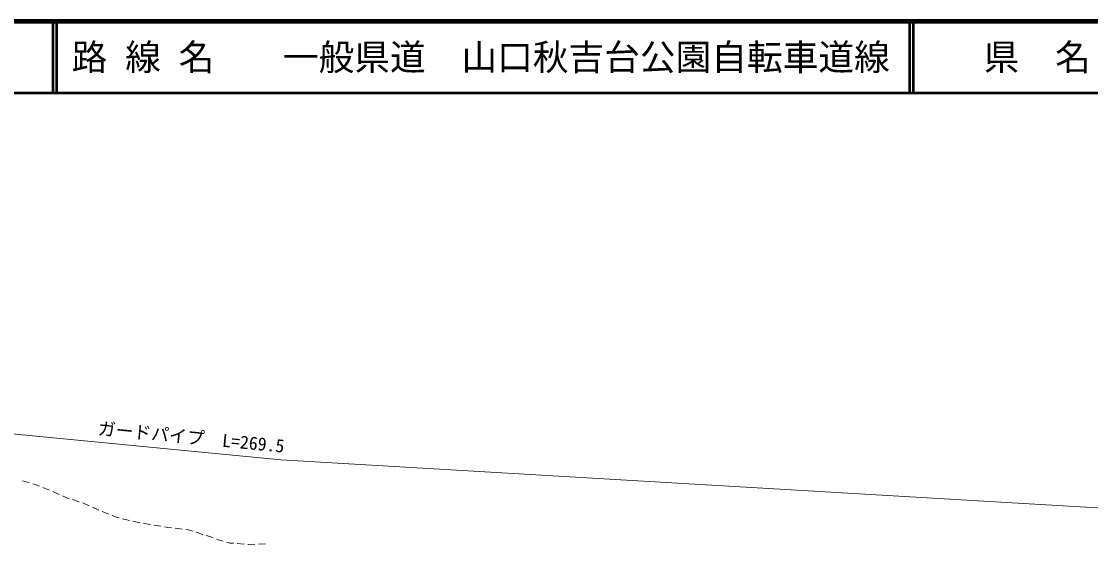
# Model space of a CAD drawing. Units: millimetres, scale not verified. Extents: x 40000 to 680000, y 20000 to 380000.
# Drawn here: x 173336 to 323104, y 306805 to 380000 of the extents above; entities that cross this region are included whole.
import ezdxf
from ezdxf.enums import TextEntityAlignment as Align

# ---------------------------------------------------------------- set-up
doc = ezdxf.new("R2010")
doc.units = ezdxf.units.MM
doc.header["$LTSCALE"] = 1000
for name, color, linetype, lineweight in [('M-BGD', 7, 'Continuous', 13), ('M-STR-HTXT', 7, 'Continuous', 13), ('M-TTL', 2, 'Continuous', 140), ('M-TTL-LINE', 7, 'Continuous', 50)]:
    doc.layers.add(name, color=color, linetype=linetype, lineweight=lineweight)
doc.layers.add('M-TTL-TXT', color=7, linetype='Continuous')
doc.styles.add('ＭＳ ゴシック', font='')
doc.styles.get('ＭＳ ゴシック').set_extended_font_data('MS Gothic')

msp = doc.modelspace()

# ---------------------------------------------------------------- linework, layer by layer
at = {"layer": 'M-BGD'}
for p, q in [((173488, 315723), (174450, 315452)), ((174932, 315316), (175272, 315220)), ((175272, 315220), (175871, 314977)), ((176334, 314789), (177261, 314414)), ((177725, 314226), (177757, 314213)), ((177757, 314213), (178641, 313827)), ((179100, 313627), (179800, 313321)), ((179800, 313321), (180024, 313248)), ((180500, 313094), (181451, 312784)), ((181926, 312630), (182030, 312596)), ((182030, 312596), (182841, 312228)), ((183297, 312022), (184208, 311609)), ((184671, 311420), (185604, 311060)), ((186070, 310880), (186645, 310658)), ((186645, 310658), (187015, 310558)), ((187498, 310427), (188463, 310165)), ((188951, 310059), (189933, 309867)), ((190425, 309778), (191410, 309610)), ((191904, 309529), (192891, 309371)), ((193385, 309292), (193838, 309219)), ((193838, 309219), (194375, 309155)), ((194872, 309095), (195865, 308977)), ((196362, 308921), (196748, 308879)), ((196748, 308879), (197331, 308693)), ((197807, 308542), (198760, 308238)), ((199236, 308087), (199719, 307933)), ((199719, 307933), (200179, 307754)), ((200645, 307572), (200908, 307470)), ((200908, 307470), (201600, 307279)), ((202082, 307147), (202519, 307026)), ((202519, 307026), (203064, 306981)), ((203562, 306939), (204558, 306855)), ((205057, 306813), (205155, 306805)), ((205155, 306805), (206055, 306851)), ((206554, 306877), (207512, 306926))]:
    msp.add_line(p, q, dxfattribs=at)
at = {"layer": 'M-STR-HTXT'}
for p, q in [((64566, 332655), (209675, 318649)), ((209675, 318649), (332892, 311407))]:
    msp.add_line(p, q, dxfattribs=at)
at = {"layer": 'M-TTL'}
msp.add_line((680000, 380000), (40000, 380000), dxfattribs=at)
at = {"layer": 'M-TTL-LINE'}
for p, q in [((177750, 380000), (177750, 370000)), ((178250, 380000), (178250, 370000)), ((297750, 380000), (297750, 370000)), ((298250, 380000), (298250, 370000)), ((40000, 370000), (680000, 370000))]:
    msp.add_line(p, q, dxfattribs=at)

# ---------------------------------------------------------------- texts
at = {"layer": 'M-STR-HTXT', "style": 'ＭＳ ゴシック'}
msp.add_text('ガードパイプ\u3000L=269.5', height=1833, rotation=354.487, dxfattribs=at).set_placement((196976, 320377), align=Align.BOTTOM_CENTER)
at = {"layer": 'M-TTL-TXT', "style": 'ＭＳ ゴシック'}
for s, p in [('路 線 名', (180380, 375000)), ('一般県道\u3000山口秋吉台公園自転車道線', (209969, 375000))]:
    msp.add_text(s, height=3666, dxfattribs=at).set_placement(p, align=Align.MIDDLE_LEFT)
msp.add_text('県\u3000名', height=3666, dxfattribs=at).set_placement((315625, 375000), align=Align.MIDDLE_CENTER)

doc.saveas('drawing.dxf')
